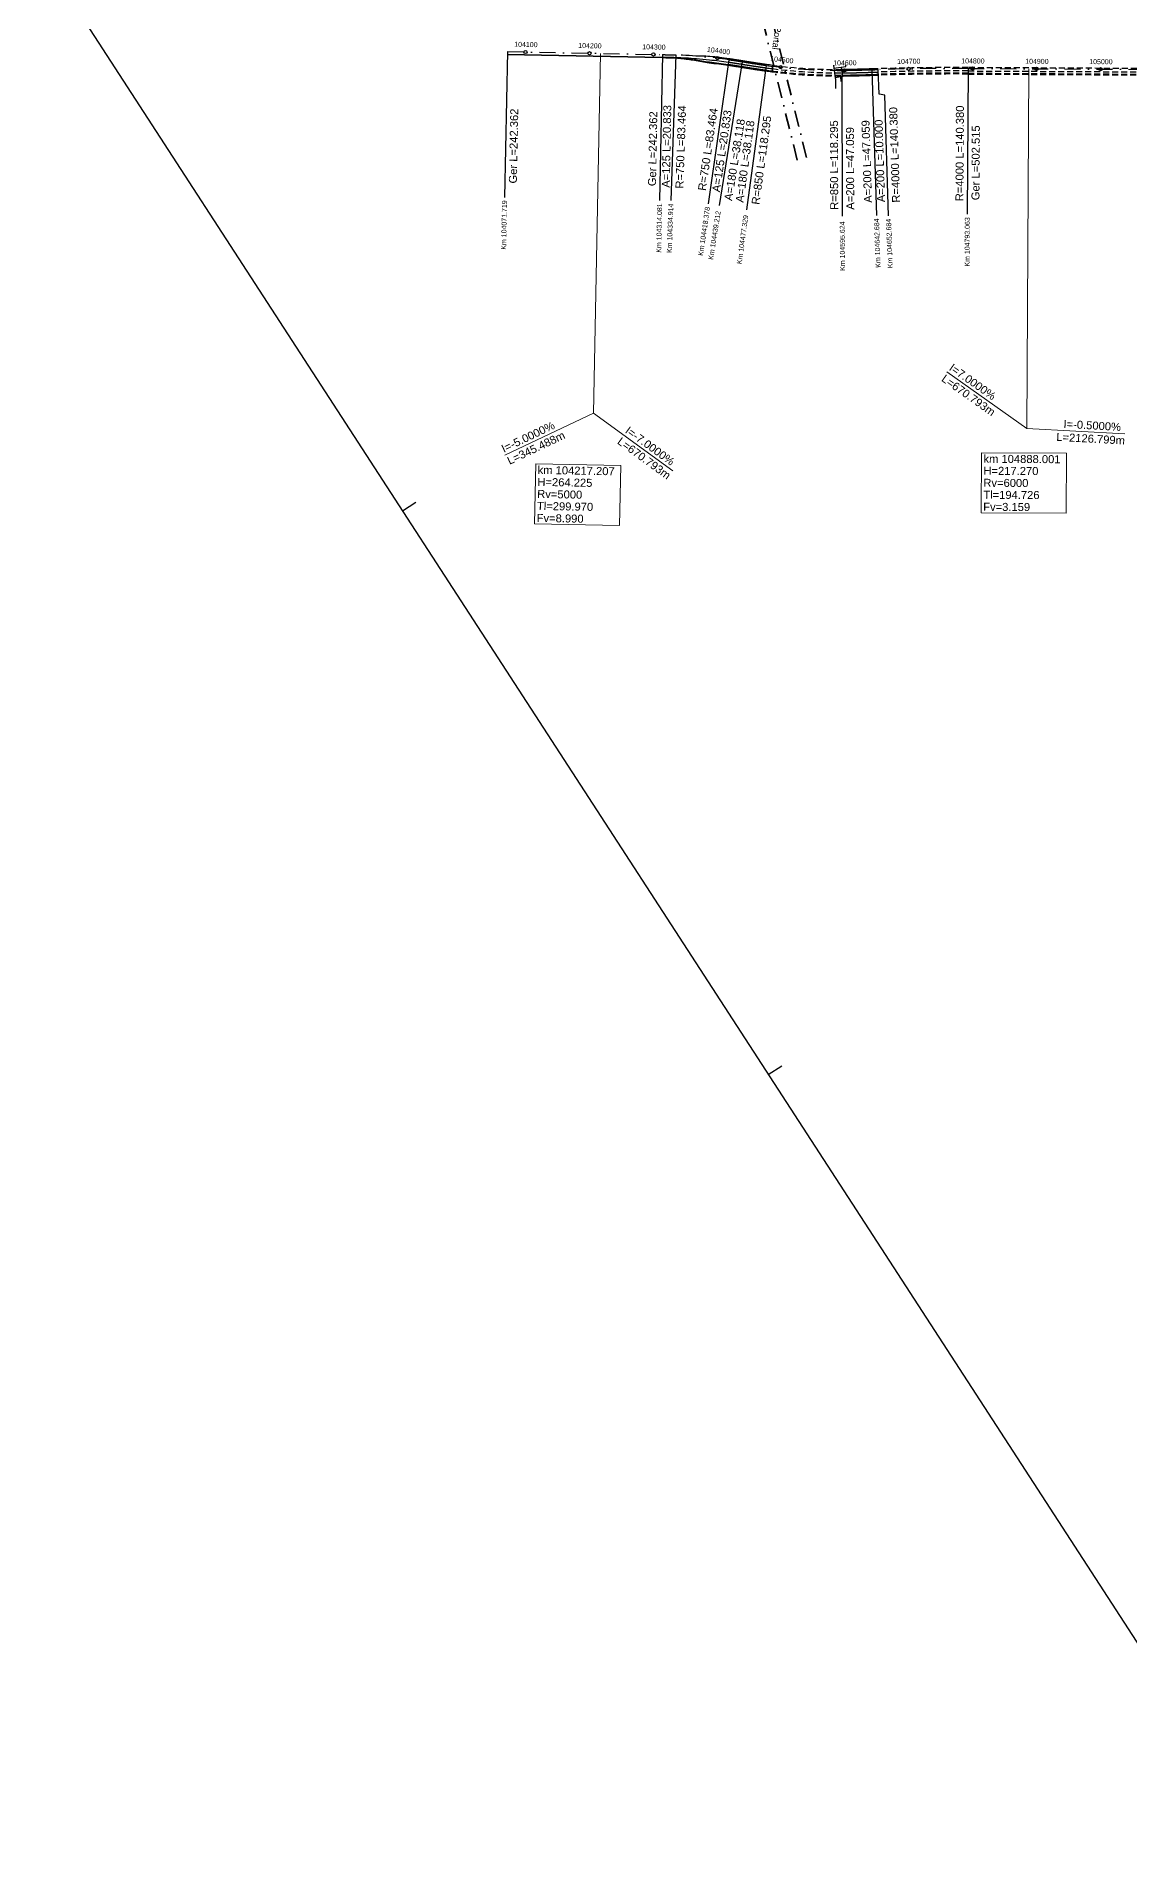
# Model space of a CAD drawing. Extents: x 2610184 to 2620710, y 1263771 to 1270672.
# Drawn here: x 2610184 to 2611892, y 1266072 to 1268915 of the extents above; entities that cross this region are included whole.
import ezdxf

# ---------------------------------------------------------------- set-up
doc = ezdxf.new("R2010")
doc.units = 0
doc.header["$LTSCALE"] = 5
doc.linetypes.add('DASHDOT', pattern=[10, 5, -2.5, 0, -2.5])
doc.linetypes.add('DASHEDX2', pattern=[3.75, 2.5, -1.25])
doc.layers.get('0').update_dxf_attribs({"color": 1, "linetype": 'CONTINUOUS'})
for name, color, linetype in [('Grundriss_16', 7, 'CONTINUOUS'), ('Grundriss_89', 7, 'CONTINUOUS'), ('Grundriss_90', 7, 'CONTINUOUS'), ('QP_reel_16', 7, 'CONTINUOUS'), ('Titelblatt', 7, 'CONTINUOUS'), ('TunnelacsheWest', 3, 'CONTINUOUS')]:
    doc.layers.add(name, color=color, linetype=linetype)
doc.styles.add('ARIAL', font='arial.ttf')
doc.styles.get("Standard").update_dxf_attribs({"font": 'MONOTXT'})

# ---------------------------------------------------------------- blocks, each defined once
blk = doc.blocks.new('CDWK_PTTYP10')
at = {"color": 0, "lineweight": -2}
blk.add_circle((0, 0), 0.5, dxfattribs=at)

msp = doc.modelspace()

# ---------------------------------------------------------------- hatches: boundary and pattern name
at = {"layer": 'Grundriss_16', "linetype": 'Continuous'}
msp.add_hatch(color=1, dxfattribs=at).paths.add_polyline_path([(2611333.9, 1268870.2), (2611332.6, 1268860.3), (2611333.6, 1268860.2), (2611334.9, 1268870.1)])

# ---------------------------------------------------------------- linework, layer by layer
at = {"layer": 'Grundriss_16', "color": 30, "linetype": 'Continuous', "lineweight": -3}
for p, q in [((2610919.6, 1268891.7), (2610915.2, 1268664)), ((2611161.9, 1268887), (2611157.5, 1268659.3)), ((2611182.7, 1268886.5), (2611175.2, 1268658.9)), ((2611265.8, 1268879.1), (2611233.1, 1268653.8)), ((2611286.4, 1268875.9), (2611250.5, 1268651.1)), ((2611324.1, 1268870.2), (2611293.3, 1268644.6)), ((2611442.1, 1268862.4), (2611442.8, 1268634.7)), ((2611489.1, 1268863.4), (2611496.1, 1268635.8)), ((2611639.5, 1268865.4), (2611638.2, 1268637.7))]:
    msp.add_line(p, q, dxfattribs=at)
at = {"layer": 'Grundriss_16', "color": 9, "linetype": 'Continuous', "lineweight": -3}
msp.add_line((2611429.7, 1268865.7), (2611431.7, 1268850.9), dxfattribs=at)
at = {"layer": 'Grundriss_16', "color": 1, "linetype": 'Continuous', "lineweight": -3}
for points in [[(2610919.4, 1268887.8), (2610919.5, 1268887.8), (2611161.4, 1268883.2), (2611161.8, 1268883.2), (2611162.4, 1268883.1), (2611162.9, 1268883.1), (2611163.4, 1268883.1), (2611163.9, 1268883.1), (2611164.4, 1268883.1), (2611164.9, 1268883.1), (2611165.4, 1268883.1), (2611165.9, 1268883.1), (2611166.4, 1268883.1), (2611166.9, 1268883.1), (2611167.4, 1268883), (2611167.9, 1268883), (2611168.4, 1268883), (2611169, 1268883), (2611169.5, 1268883), (2611170, 1268883), (2611170.5, 1268883), (2611171, 1268883), (2611171.5, 1268883), (2611172, 1268882.9), (2611172.5, 1268882.9), (2611173, 1268882.9), (2611173.5, 1268882.9), (2611174, 1268882.9), (2611174.5, 1268882.9), (2611175, 1268882.9), (2611175.5, 1268882.9), (2611176, 1268882.8), (2611176.6, 1268882.8), (2611177.1, 1268882.8), (2611177.6, 1268882.8), (2611178.1, 1268882.8), (2611178.6, 1268882.8), (2611179.1, 1268882.8), (2611179.6, 1268882.7), (2611180.1, 1268882.7), (2611180.6, 1268882.7), (2611181.1, 1268882.7), (2611181.6, 1268882.7), (2611182.1, 1268882.7), (2611182.6, 1268882.7, -0.01083), (2611214.9, 1268880.9, -0.00686), (2611235.3, 1268879, -0.000085), (2611235.5, 1268879, -0.010048), (2611265.3, 1268875.3), (2611265.8, 1268875.2), (2611266.3, 1268875.1), (2611266.8, 1268875.1), (2611267.3, 1268875), (2611267.8, 1268874.9), (2611268.3, 1268874.9), (2611268.8, 1268874.8), (2611269.3, 1268874.7), (2611269.8, 1268874.6), (2611270.3, 1268874.6), (2611270.8, 1268874.5), (2611271.3, 1268874.4), (2611271.8, 1268874.3), (2611272.3, 1268874.2), (2611272.8, 1268874.2), (2611273.3, 1268874.1), (2611273.8, 1268874), (2611274.3, 1268873.9), (2611274.8, 1268873.9), (2611275.3, 1268873.8), (2611275.8, 1268873.7), (2611276.3, 1268873.6), (2611276.8, 1268873.5), (2611277.3, 1268873.5), (2611277.8, 1268873.4), (2611278.3, 1268873.3), (2611278.8, 1268873.2), (2611279.3, 1268873.2), (2611279.8, 1268873.1), (2611280.3, 1268873), (2611280.8, 1268872.9), (2611281.3, 1268872.8), (2611281.8, 1268872.8), (2611282.3, 1268872.7), (2611282.8, 1268872.6), (2611283.3, 1268872.5), (2611283.8, 1268872.4), (2611284.3, 1268872.4), (2611284.8, 1268872.3), (2611285.3, 1268872.2), (2611285.8, 1268872.1), (2611285.8, 1268872.1), (2611286.3, 1268872), (2611286.8, 1268872), (2611287.3, 1268871.9), (2611287.8, 1268871.8), (2611288.3, 1268871.7), (2611288.8, 1268871.6), (2611289.3, 1268871.6), (2611289.8, 1268871.5), (2611290.3, 1268871.4), (2611290.8, 1268871.3), (2611291.3, 1268871.2), (2611291.8, 1268871.2), (2611292.3, 1268871.1), (2611292.8, 1268871), (2611293.2, 1268870.9), (2611293.7, 1268870.9), (2611294.2, 1268870.8), (2611294.7, 1268870.7), (2611295.2, 1268870.6), (2611295.7, 1268870.5), (2611296.2, 1268870.5), (2611296.7, 1268870.4), (2611297.2, 1268870.3), (2611297.7, 1268870.2), (2611298.2, 1268870.1), (2611298.7, 1268870.1), (2611299.2, 1268870), (2611299.7, 1268869.9), (2611300.2, 1268869.8), (2611300.7, 1268869.8), (2611301.2, 1268869.7), (2611301.7, 1268869.6), (2611302.2, 1268869.5), (2611302.7, 1268869.4), (2611303.2, 1268869.4), (2611303.7, 1268869.3), (2611304.2, 1268869.2), (2611304.7, 1268869.1), (2611305.2, 1268869.1), (2611305.7, 1268869), (2611306.2, 1268868.9), (2611306.7, 1268868.8), (2611307.1, 1268868.8), (2611307.6, 1268868.7), (2611308.1, 1268868.6), (2611308.6, 1268868.5), (2611309.1, 1268868.5), (2611309.6, 1268868.4), (2611310.1, 1268868.3), (2611310.6, 1268868.2), (2611311.1, 1268868.2), (2611311.6, 1268868.1), (2611312.1, 1268868), (2611312.6, 1268867.9), (2611313.1, 1268867.9), (2611313.6, 1268867.8), (2611314.1, 1268867.7), (2611314.6, 1268867.6), (2611315.1, 1268867.6), (2611315.6, 1268867.5), (2611316.1, 1268867.4), (2611316.6, 1268867.4), (2611317.1, 1268867.3), (2611317.6, 1268867.2), (2611318.1, 1268867.1), (2611318.6, 1268867.1), (2611319.1, 1268867), (2611319.6, 1268866.9), (2611320.1, 1268866.9), (2611320.6, 1268866.8), (2611321.1, 1268866.7), (2611321.6, 1268866.6), (2611322.1, 1268866.6), (2611322.6, 1268866.5), (2611323.1, 1268866.4), (2611323.6, 1268866.4, 0.002845), (2611333.2, 1268865.1)], [(2610919.4, 1268887), (2610919.5, 1268887), (2611161.4, 1268882.4), (2611161.8, 1268882.4), (2611162.3, 1268882.3), (2611162.8, 1268882.3), (2611163.4, 1268882.3), (2611163.9, 1268882.3), (2611164.4, 1268882.3), (2611164.9, 1268882.3), (2611165.4, 1268882.3), (2611165.9, 1268882.3), (2611166.4, 1268882.3), (2611166.9, 1268882.3), (2611167.4, 1268882.2), (2611167.9, 1268882.2), (2611168.4, 1268882.2), (2611168.9, 1268882.2), (2611169.4, 1268882.2), (2611170, 1268882.2), (2611170.5, 1268882.2), (2611171, 1268882.2), (2611171.5, 1268882.2), (2611172, 1268882.1), (2611172.5, 1268882.1), (2611173, 1268882.1), (2611173.5, 1268882.1), (2611174, 1268882.1), (2611174.5, 1268882.1), (2611175, 1268882.1), (2611175.5, 1268882.1), (2611176, 1268882), (2611176.5, 1268882), (2611177, 1268882), (2611177.5, 1268882), (2611178, 1268882), (2611178.6, 1268882), (2611179.1, 1268882), (2611179.6, 1268881.9), (2611180.1, 1268881.9), (2611180.6, 1268881.9), (2611181.1, 1268881.9), (2611181.6, 1268881.9), (2611182.1, 1268881.9), (2611182.6, 1268881.9), (2611185.3, 1268881.6), (2611188, 1268881.3), (2611190.6, 1268881), (2611193.3, 1268880.7), (2611196, 1268880.4), (2611198.7, 1268880.1), (2611201.3, 1268879.7), (2611204, 1268879.4), (2611206.7, 1268879.1), (2611209.3, 1268878.7), (2611212, 1268878.3), (2611214.7, 1268877.9), (2611217.5, 1268877.5), (2611220.4, 1268877), (2611223.3, 1268876.4), (2611226.2, 1268875.9), (2611229, 1268875.4), (2611231.9, 1268874.8), (2611234.8, 1268874.3, -0.000085), (2611235, 1268874.2, -0.010048), (2611264.6, 1268870.5), (2611265.1, 1268870.5), (2611265.6, 1268870.4), (2611266.1, 1268870.3), (2611266.6, 1268870.3), (2611267.1, 1268870.2), (2611267.6, 1268870.1), (2611268.1, 1268870), (2611268.6, 1268870), (2611269.1, 1268869.9), (2611269.6, 1268869.8), (2611270.1, 1268869.7), (2611270.6, 1268869.7), (2611271.1, 1268869.6), (2611271.6, 1268869.5), (2611272.1, 1268869.4), (2611272.6, 1268869.3), (2611273.1, 1268869.3), (2611273.6, 1268869.2), (2611274.1, 1268869.1), (2611274.6, 1268869), (2611275.1, 1268869), (2611275.6, 1268868.9), (2611276.1, 1268868.8), (2611276.6, 1268868.7), (2611277, 1268868.6), (2611277.5, 1268868.6), (2611278, 1268868.5), (2611278.5, 1268868.4), (2611279, 1268868.3), (2611279.5, 1268868.3), (2611280, 1268868.2), (2611280.6, 1268868.1), (2611281.1, 1268868), (2611281.6, 1268867.9), (2611282.1, 1268867.9), (2611282.6, 1268867.8), (2611283.1, 1268867.7), (2611283.6, 1268867.6), (2611284.1, 1268867.5), (2611284.6, 1268867.5), (2611285.1, 1268867.4), (2611285.1, 1268867.4), (2611285.6, 1268867.3), (2611286.1, 1268867.2), (2611286.5, 1268867.1), (2611287, 1268867.1), (2611287.5, 1268867), (2611288, 1268866.9), (2611288.5, 1268866.8), (2611289, 1268866.7), (2611289.5, 1268866.7), (2611290, 1268866.6), (2611290.5, 1268866.5), (2611291, 1268866.4), (2611291.5, 1268866.3), (2611292, 1268866.3), (2611292.5, 1268866.2), (2611293, 1268866.1), (2611293.5, 1268866), (2611294, 1268866), (2611294.5, 1268865.9), (2611295, 1268865.8), (2611295.5, 1268865.7), (2611296, 1268865.6), (2611296.5, 1268865.6), (2611297, 1268865.5), (2611297.5, 1268865.4), (2611298, 1268865.3), (2611298.5, 1268865.2), (2611299, 1268865.2), (2611299.5, 1268865.1), (2611300, 1268865), (2611300.4, 1268864.9), (2611300.9, 1268864.9), (2611301.4, 1268864.8), (2611301.9, 1268864.7), (2611302.4, 1268864.6), (2611302.9, 1268864.6), (2611303.4, 1268864.5), (2611303.9, 1268864.4), (2611304.4, 1268864.3), (2611304.9, 1268864.2), (2611305.4, 1268864.2), (2611305.9, 1268864.1), (2611306.4, 1268864), (2611306.9, 1268863.9), (2611307.4, 1268863.9), (2611307.9, 1268863.8), (2611308.4, 1268863.7), (2611308.9, 1268863.6), (2611309.4, 1268863.6), (2611309.9, 1268863.5), (2611310.4, 1268863.4), (2611310.9, 1268863.3), (2611311.4, 1268863.3), (2611311.9, 1268863.2), (2611312.4, 1268863.1), (2611312.9, 1268863), (2611313.4, 1268863), (2611313.9, 1268862.9), (2611314.4, 1268862.8), (2611314.9, 1268862.8), (2611315.4, 1268862.7), (2611315.9, 1268862.6), (2611316.4, 1268862.5), (2611316.9, 1268862.5), (2611317.4, 1268862.4), (2611317.9, 1268862.3), (2611318.4, 1268862.2), (2611318.9, 1268862.2), (2611319.4, 1268862.1), (2611319.9, 1268862), (2611320.4, 1268862), (2611320.9, 1268861.9), (2611321.4, 1268861.8), (2611321.9, 1268861.8), (2611322.4, 1268861.7), (2611322.9, 1268861.6, 0.002845), (2611332.6, 1268860.3)], [(2611182.6, 1268882.7), (2611185.3, 1268882.4), (2611188, 1268882.1), (2611190.7, 1268881.8), (2611193.4, 1268881.5), (2611196, 1268881.2), (2611198.7, 1268880.9), (2611201.4, 1268880.5), (2611204.1, 1268880.2), (2611206.7, 1268879.9), (2611209.4, 1268879.5), (2611212.1, 1268879.1), (2611214.7, 1268878.7), (2611217.6, 1268878.3), (2611220.5, 1268877.9), (2611223.4, 1268877.4), (2611226.3, 1268877), (2611229.2, 1268876.5), (2611232, 1268876), (2611234.9, 1268875.6, -0.000085), (2611235.2, 1268875.5, -0.010048), (2611264.8, 1268871.8), (2611265.3, 1268871.8), (2611265.8, 1268871.7), (2611266.3, 1268871.6), (2611266.8, 1268871.5), (2611267.3, 1268871.5), (2611267.8, 1268871.4), (2611268.3, 1268871.3), (2611268.8, 1268871.2), (2611269.3, 1268871.2), (2611269.8, 1268871.1), (2611270.3, 1268871), (2611270.8, 1268870.9), (2611271.3, 1268870.9), (2611271.8, 1268870.8), (2611272.3, 1268870.7), (2611272.8, 1268870.6), (2611273.3, 1268870.6), (2611273.8, 1268870.5), (2611274.3, 1268870.4), (2611274.8, 1268870.3), (2611275.3, 1268870.2), (2611275.8, 1268870.2), (2611276.3, 1268870.1), (2611276.8, 1268870), (2611277.3, 1268869.9), (2611277.8, 1268869.9), (2611278.3, 1268869.8), (2611278.8, 1268869.7), (2611279.3, 1268869.6), (2611279.8, 1268869.5), (2611280.3, 1268869.5), (2611280.8, 1268869.4), (2611281.3, 1268869.3), (2611281.8, 1268869.2), (2611282.3, 1268869.1), (2611282.8, 1268869.1), (2611283.3, 1268869), (2611283.8, 1268868.9), (2611284.3, 1268868.8), (2611284.8, 1268868.7), (2611285.3, 1268868.7), (2611285.3, 1268868.7), (2611285.8, 1268868.6), (2611286.3, 1268868.5), (2611286.8, 1268868.4), (2611287.2, 1268868.3), (2611287.7, 1268868.3), (2611288.2, 1268868.2), (2611288.7, 1268868.1), (2611289.2, 1268868), (2611289.7, 1268867.9), (2611290.2, 1268867.9), (2611290.7, 1268867.8), (2611291.2, 1268867.7), (2611291.7, 1268867.6), (2611292.2, 1268867.6), (2611292.7, 1268867.5), (2611293.2, 1268867.4), (2611293.7, 1268867.3), (2611294.2, 1268867.2), (2611294.7, 1268867.2), (2611295.2, 1268867.1), (2611295.7, 1268867), (2611296.2, 1268866.9), (2611296.7, 1268866.8), (2611297.2, 1268866.8), (2611297.7, 1268866.7), (2611298.2, 1268866.6), (2611298.7, 1268866.5), (2611299.2, 1268866.5), (2611299.7, 1268866.4), (2611300.2, 1268866.3), (2611300.6, 1268866.2), (2611301.1, 1268866.1), (2611301.6, 1268866.1), (2611302.1, 1268866), (2611302.6, 1268865.9), (2611303.1, 1268865.8), (2611303.6, 1268865.8), (2611304.1, 1268865.7), (2611304.6, 1268865.6), (2611305.1, 1268865.5), (2611305.6, 1268865.5), (2611306.1, 1268865.4), (2611306.6, 1268865.3), (2611307.1, 1268865.2), (2611307.6, 1268865.1), (2611308.1, 1268865.1), (2611308.6, 1268865), (2611309.1, 1268864.9), (2611309.6, 1268864.8), (2611310.1, 1268864.8), (2611310.6, 1268864.7), (2611311.1, 1268864.6), (2611311.6, 1268864.6), (2611312.1, 1268864.5), (2611312.6, 1268864.4), (2611313.1, 1268864.3), (2611313.6, 1268864.3), (2611314.1, 1268864.2), (2611314.6, 1268864.1), (2611315.1, 1268864), (2611315.6, 1268864), (2611316.1, 1268863.9), (2611316.6, 1268863.8), (2611317.1, 1268863.7), (2611317.6, 1268863.7), (2611318.1, 1268863.6), (2611318.6, 1268863.5), (2611319.1, 1268863.5), (2611319.6, 1268863.4), (2611320.1, 1268863.3), (2611320.6, 1268863.3), (2611321.1, 1268863.2), (2611321.6, 1268863.1), (2611322.1, 1268863), (2611322.6, 1268863), (2611323.1, 1268862.9, 0.002845), (2611332.8, 1268861.6)], [(2611333.9, 1268870.2, -0.002845), (2611324.3, 1268871.5), (2611323.8, 1268871.6), (2611323.3, 1268871.6), (2611322.8, 1268871.7), (2611322.3, 1268871.8), (2611321.8, 1268871.8), (2611321.3, 1268871.9), (2611320.8, 1268872), (2611320.3, 1268872.1), (2611319.8, 1268872.1), (2611319.3, 1268872.2), (2611318.8, 1268872.3), (2611318.3, 1268872.3), (2611317.8, 1268872.4), (2611317.3, 1268872.5), (2611316.8, 1268872.6), (2611316.4, 1268872.6), (2611315.9, 1268872.7), (2611315.4, 1268872.8), (2611314.9, 1268872.8), (2611314.4, 1268872.9), (2611313.9, 1268873), (2611313.4, 1268873.1), (2611312.9, 1268873.1), (2611312.4, 1268873.2), (2611311.9, 1268873.3), (2611311.4, 1268873.4), (2611310.9, 1268873.4), (2611310.4, 1268873.5), (2611309.9, 1268873.6), (2611309.4, 1268873.7), (2611308.9, 1268873.7), (2611308.4, 1268873.8), (2611307.9, 1268873.9), (2611307.4, 1268874), (2611306.9, 1268874), (2611306.4, 1268874.1), (2611305.9, 1268874.2), (2611305.5, 1268874.3), (2611305, 1268874.3), (2611304.5, 1268874.4), (2611304, 1268874.5), (2611303.5, 1268874.6), (2611303, 1268874.6), (2611302.5, 1268874.7), (2611302, 1268874.8), (2611301.5, 1268874.9), (2611301, 1268874.9), (2611300.5, 1268875), (2611300, 1268875.1), (2611299.5, 1268875.2), (2611299, 1268875.3), (2611298.5, 1268875.3), (2611298, 1268875.4), (2611297.5, 1268875.5), (2611297, 1268875.6), (2611296.5, 1268875.6), (2611296, 1268875.7), (2611295.5, 1268875.8), (2611295.1, 1268875.9), (2611294.6, 1268876), (2611294.1, 1268876), (2611293.6, 1268876.1), (2611293.1, 1268876.2), (2611292.6, 1268876.3), (2611292.1, 1268876.4), (2611291.6, 1268876.4), (2611291.1, 1268876.5), (2611290.6, 1268876.6), (2611290.1, 1268876.7), (2611289.6, 1268876.8), (2611289.1, 1268876.8), (2611288.6, 1268876.9), (2611288.1, 1268877), (2611287.6, 1268877.1), (2611287.1, 1268877.1), (2611286.6, 1268877.2), (2611286.6, 1268877.2), (2611286.1, 1268877.3), (2611285.6, 1268877.4), (2611285.1, 1268877.5), (2611284.6, 1268877.5), (2611284.1, 1268877.6), (2611283.6, 1268877.7), (2611283.1, 1268877.8), (2611282.6, 1268877.9), (2611282.1, 1268877.9), (2611281.6, 1268878), (2611281.1, 1268878.1), (2611280.6, 1268878.2), (2611280.1, 1268878.3), (2611279.6, 1268878.3), (2611279.1, 1268878.4), (2611278.6, 1268878.5), (2611278.1, 1268878.6), (2611277.6, 1268878.7), (2611277.1, 1268878.7), (2611276.6, 1268878.8), (2611276.1, 1268878.9), (2611275.6, 1268879), (2611275.1, 1268879.1), (2611274.6, 1268879.1), (2611274.1, 1268879.2), (2611273.6, 1268879.3), (2611273.1, 1268879.4), (2611272.6, 1268879.4), (2611272.1, 1268879.5), (2611271.6, 1268879.6), (2611271.1, 1268879.7), (2611270.6, 1268879.7), (2611270.1, 1268879.8), (2611269.6, 1268879.9), (2611269, 1268880), (2611268.5, 1268880), (2611268, 1268880.1), (2611267.5, 1268880.2), (2611267, 1268880.3), (2611266.5, 1268880.3), (2611266, 1268880.4, 0.010048), (2611236.1, 1268884.2, 0.000085), (2611235.8, 1268884.2), (2611232.9, 1268884.3), (2611229.9, 1268884.4), (2611227, 1268884.5), (2611224, 1268884.6), (2611221.1, 1268884.6), (2611218.1, 1268884.7), (2611215.2, 1268884.7)]]:
    msp.add_lwpolyline(points, format="xyb", dxfattribs=at)
at = {"layer": 'Grundriss_16', "color": 1, "linetype": 'DASHEDX2', "lineweight": -3, "ltscale": 0.75}
for points in [[(2611332.6, 1268860.3, 0.031959), (2611442.1, 1268853.7), (2611442.6, 1268853.7), (2611443.1, 1268853.7), (2611443.6, 1268853.7), (2611444.1, 1268853.7), (2611444.6, 1268853.7), (2611445.1, 1268853.7), (2611445.6, 1268853.7), (2611446.1, 1268853.7), (2611446.6, 1268853.7), (2611447.1, 1268853.7), (2611447.6, 1268853.7), (2611448.1, 1268853.7), (2611448.6, 1268853.8), (2611449.2, 1268853.8), (2611449.7, 1268853.8), (2611450.2, 1268853.8), (2611450.7, 1268853.8), (2611451.2, 1268853.8), (2611451.7, 1268853.8), (2611452.2, 1268853.8), (2611452.7, 1268853.8), (2611453.2, 1268853.8), (2611453.7, 1268853.8), (2611454.2, 1268853.8), (2611454.7, 1268853.8), (2611455.2, 1268853.8), (2611455.7, 1268853.8), (2611456.2, 1268853.9), (2611456.7, 1268853.9), (2611457.2, 1268853.9), (2611457.7, 1268853.9), (2611458.2, 1268853.9), (2611458.7, 1268853.9), (2611459.2, 1268853.9), (2611459.7, 1268853.9), (2611460.2, 1268853.9), (2611460.8, 1268853.9), (2611461.3, 1268854), (2611461.8, 1268854), (2611462.3, 1268854), (2611462.8, 1268854), (2611463.3, 1268854), (2611463.8, 1268854), (2611464.3, 1268854), (2611464.8, 1268854), (2611465.3, 1268854), (2611465.8, 1268854.1), (2611466.3, 1268854.1), (2611466.8, 1268854.1), (2611467.3, 1268854.1), (2611467.8, 1268854.1), (2611468.3, 1268854.1), (2611468.8, 1268854.1), (2611469.3, 1268854.1), (2611469.8, 1268854.2), (2611470.3, 1268854.2), (2611470.8, 1268854.2), (2611471.3, 1268854.2), (2611471.8, 1268854.2), (2611472.3, 1268854.2), (2611472.8, 1268854.2), (2611473.3, 1268854.3), (2611473.8, 1268854.3), (2611474.3, 1268854.3), (2611474.8, 1268854.3), (2611475.3, 1268854.3), (2611475.8, 1268854.3), (2611476.3, 1268854.3), (2611476.8, 1268854.4), (2611477.3, 1268854.4), (2611477.8, 1268854.4), (2611478.3, 1268854.4), (2611478.8, 1268854.4), (2611479.3, 1268854.4), (2611479.8, 1268854.4), (2611480.4, 1268854.5), (2611480.9, 1268854.5), (2611481.4, 1268854.5), (2611481.9, 1268854.5), (2611482.4, 1268854.5), (2611482.9, 1268854.5), (2611483.4, 1268854.5), (2611483.9, 1268854.6), (2611484.4, 1268854.6), (2611484.9, 1268854.6), (2611485.4, 1268854.6), (2611485.9, 1268854.6), (2611486.4, 1268854.6), (2611486.9, 1268854.7), (2611487.4, 1268854.7), (2611487.9, 1268854.7), (2611488.4, 1268854.7), (2611488.9, 1268854.7), (2611489.4, 1268854.7), (2611489.9, 1268854.7), (2611490.4, 1268854.8), (2611490.9, 1268854.8), (2611491.4, 1268854.8), (2611491.9, 1268854.8), (2611492.4, 1268854.8), (2611492.9, 1268854.8), (2611493.4, 1268854.9), (2611493.9, 1268854.9), (2611494.4, 1268854.9), (2611494.9, 1268854.9), (2611495.4, 1268854.9), (2611495.9, 1268854.9), (2611496.4, 1268854.9), (2611496.9, 1268855), (2611497.4, 1268855), (2611497.9, 1268855), (2611498.4, 1268855), (2611498.9, 1268855), (2611499.4, 1268855, -0.008774), (2611639.4, 1268856.7), (2612141.9, 1268854)], [(2611332.8, 1268861.6, 0.031959), (2611442.1, 1268855), (2611442.6, 1268855), (2611443.1, 1268855), (2611443.6, 1268855), (2611444.1, 1268855), (2611444.6, 1268855), (2611445.1, 1268855), (2611445.6, 1268855), (2611446.1, 1268855), (2611446.6, 1268855), (2611447.1, 1268855), (2611447.6, 1268855), (2611448.1, 1268855), (2611448.6, 1268855.1), (2611449.1, 1268855.1), (2611449.6, 1268855.1), (2611450.1, 1268855.1), (2611450.7, 1268855.1), (2611451.2, 1268855.1), (2611451.7, 1268855.1), (2611452.2, 1268855.1), (2611452.7, 1268855.1), (2611453.2, 1268855.1), (2611453.7, 1268855.1), (2611454.2, 1268855.1), (2611454.7, 1268855.1), (2611455.2, 1268855.1), (2611455.7, 1268855.1), (2611456.2, 1268855.2), (2611456.7, 1268855.2), (2611457.2, 1268855.2), (2611457.7, 1268855.2), (2611458.2, 1268855.2), (2611458.7, 1268855.2), (2611459.2, 1268855.2), (2611459.7, 1268855.2), (2611460.2, 1268855.2), (2611460.7, 1268855.2), (2611461.2, 1268855.3), (2611461.7, 1268855.3), (2611462.2, 1268855.3), (2611462.7, 1268855.3), (2611463.2, 1268855.3), (2611463.7, 1268855.3), (2611464.2, 1268855.3), (2611464.7, 1268855.3), (2611465.3, 1268855.3), (2611465.8, 1268855.4), (2611466.3, 1268855.4), (2611466.8, 1268855.4), (2611467.3, 1268855.4), (2611467.8, 1268855.4), (2611468.3, 1268855.4), (2611468.8, 1268855.4), (2611469.3, 1268855.4), (2611469.8, 1268855.5), (2611470.3, 1268855.5), (2611470.8, 1268855.5), (2611471.3, 1268855.5), (2611471.8, 1268855.5), (2611472.3, 1268855.5), (2611472.8, 1268855.5), (2611473.3, 1268855.6), (2611473.8, 1268855.6), (2611474.3, 1268855.6), (2611474.8, 1268855.6), (2611475.3, 1268855.6), (2611475.8, 1268855.6), (2611476.3, 1268855.6), (2611476.8, 1268855.7), (2611477.3, 1268855.7), (2611477.8, 1268855.7), (2611478.3, 1268855.7), (2611478.8, 1268855.7), (2611479.3, 1268855.7), (2611479.8, 1268855.7), (2611480.3, 1268855.8), (2611480.8, 1268855.8), (2611481.3, 1268855.8), (2611481.8, 1268855.8), (2611482.3, 1268855.8), (2611482.8, 1268855.8), (2611483.3, 1268855.8), (2611483.8, 1268855.9), (2611484.3, 1268855.9), (2611484.8, 1268855.9), (2611485.3, 1268855.9), (2611485.8, 1268855.9), (2611486.3, 1268855.9), (2611486.8, 1268856), (2611487.3, 1268856), (2611487.8, 1268856), (2611488.3, 1268856), (2611488.8, 1268856), (2611489.3, 1268856), (2611489.8, 1268856), (2611490.3, 1268856.1), (2611490.8, 1268856.1), (2611491.3, 1268856.1), (2611491.8, 1268856.1), (2611492.3, 1268856.1), (2611492.8, 1268856.1), (2611493.3, 1268856.2), (2611493.8, 1268856.2), (2611494.3, 1268856.2), (2611494.8, 1268856.2), (2611495.3, 1268856.2), (2611495.8, 1268856.2), (2611496.3, 1268856.2), (2611496.8, 1268856.3), (2611497.3, 1268856.3), (2611497.8, 1268856.3), (2611498.3, 1268856.3), (2611498.8, 1268856.3), (2611499.3, 1268856.3, -0.008774), (2611639.4, 1268858), (2612141.9, 1268855.3)], [(2611333.2, 1268865.1, 0.031959), (2611442.1, 1268858.5), (2611442.6, 1268858.5), (2611443.1, 1268858.5), (2611443.6, 1268858.5), (2611444.1, 1268858.5), (2611444.6, 1268858.5), (2611445.1, 1268858.5), (2611445.6, 1268858.5), (2611446.1, 1268858.5), (2611446.6, 1268858.5), (2611447.1, 1268858.5), (2611447.6, 1268858.5), (2611448.1, 1268858.5), (2611448.6, 1268858.6), (2611449.1, 1268858.6), (2611449.6, 1268858.6), (2611450.1, 1268858.6), (2611450.6, 1268858.6), (2611451.1, 1268858.6), (2611451.6, 1268858.6), (2611452.1, 1268858.6), (2611452.6, 1268858.6), (2611453.1, 1268858.6), (2611453.6, 1268858.6), (2611454.1, 1268858.6), (2611454.6, 1268858.6), (2611455.1, 1268858.6), (2611455.6, 1268858.6), (2611456.1, 1268858.7), (2611456.6, 1268858.7), (2611457.1, 1268858.7), (2611457.6, 1268858.7), (2611458.1, 1268858.7), (2611458.6, 1268858.7), (2611459.1, 1268858.7), (2611459.6, 1268858.7), (2611460.2, 1268858.7), (2611460.7, 1268858.7), (2611461.2, 1268858.8), (2611461.7, 1268858.8), (2611462.2, 1268858.8), (2611462.7, 1268858.8), (2611463.2, 1268858.8), (2611463.7, 1268858.8), (2611464.2, 1268858.8), (2611464.7, 1268858.8), (2611465.2, 1268858.8), (2611465.7, 1268858.9), (2611466.2, 1268858.9), (2611466.7, 1268858.9), (2611467.2, 1268858.9), (2611467.7, 1268858.9), (2611468.2, 1268858.9), (2611468.7, 1268858.9), (2611469.2, 1268858.9), (2611469.7, 1268859), (2611470.2, 1268859), (2611470.7, 1268859), (2611471.2, 1268859), (2611471.7, 1268859), (2611472.2, 1268859), (2611472.7, 1268859), (2611473.2, 1268859.1), (2611473.7, 1268859.1), (2611474.2, 1268859.1), (2611474.7, 1268859.1), (2611475.2, 1268859.1), (2611475.7, 1268859.1), (2611476.2, 1268859.1), (2611476.7, 1268859.2), (2611477.2, 1268859.2), (2611477.7, 1268859.2), (2611478.2, 1268859.2), (2611478.7, 1268859.2), (2611479.2, 1268859.2), (2611479.7, 1268859.2), (2611480.2, 1268859.3), (2611480.7, 1268859.3), (2611481.2, 1268859.3), (2611481.7, 1268859.3), (2611482.2, 1268859.3), (2611482.7, 1268859.3), (2611483.2, 1268859.3), (2611483.7, 1268859.4), (2611484.2, 1268859.4), (2611484.7, 1268859.4), (2611485.2, 1268859.4), (2611485.7, 1268859.4), (2611486.2, 1268859.4), (2611486.7, 1268859.5), (2611487.2, 1268859.5), (2611487.7, 1268859.5), (2611488.2, 1268859.5), (2611488.7, 1268859.5), (2611489.2, 1268859.5), (2611489.7, 1268859.5), (2611490.2, 1268859.6), (2611490.7, 1268859.6), (2611491.2, 1268859.6), (2611491.7, 1268859.6), (2611492.2, 1268859.6), (2611492.7, 1268859.6), (2611493.2, 1268859.7), (2611493.7, 1268859.7), (2611494.2, 1268859.7), (2611494.7, 1268859.7), (2611495.2, 1268859.7), (2611495.7, 1268859.7), (2611496.2, 1268859.7), (2611496.7, 1268859.8), (2611497.2, 1268859.8), (2611497.7, 1268859.8), (2611498.2, 1268859.8), (2611498.7, 1268859.8), (2611499.2, 1268859.8, -0.008774), (2611639.4, 1268861.5), (2612141.9, 1268858.8)], [(2612142, 1268864), (2611639.5, 1268866.7, 0.008774), (2611499.1, 1268865), (2611498.6, 1268865), (2611498.1, 1268865), (2611497.6, 1268865), (2611497.1, 1268864.9), (2611496.6, 1268864.9), (2611496.1, 1268864.9), (2611495.6, 1268864.9), (2611495.1, 1268864.9), (2611494.6, 1268864.9), (2611494.1, 1268864.9), (2611493.6, 1268864.8), (2611493.1, 1268864.8), (2611492.6, 1268864.8), (2611492.1, 1268864.8), (2611491.6, 1268864.8), (2611491.1, 1268864.8), (2611490.6, 1268864.8), (2611490.1, 1268864.7), (2611489.6, 1268864.7), (2611489.1, 1268864.7), (2611488.6, 1268864.7), (2611488.1, 1268864.7), (2611487.6, 1268864.7), (2611487.1, 1268864.6), (2611486.6, 1268864.6), (2611486.1, 1268864.6), (2611485.6, 1268864.6), (2611485.1, 1268864.6), (2611484.6, 1268864.6), (2611484.1, 1268864.5), (2611483.6, 1268864.5), (2611483.1, 1268864.5), (2611482.6, 1268864.5), (2611482.1, 1268864.5), (2611481.6, 1268864.5), (2611481.1, 1268864.5), (2611480.6, 1268864.4), (2611480.1, 1268864.4), (2611479.6, 1268864.4), (2611479.1, 1268864.4), (2611478.6, 1268864.4), (2611478.1, 1268864.4), (2611477.6, 1268864.4), (2611477.1, 1268864.3), (2611476.5, 1268864.3), (2611476, 1268864.3), (2611475.5, 1268864.3), (2611475, 1268864.3), (2611474.5, 1268864.3), (2611474, 1268864.3), (2611473.5, 1268864.2), (2611473, 1268864.2), (2611472.5, 1268864.2), (2611472, 1268864.2), (2611471.5, 1268864.2), (2611471, 1268864.2), (2611470.5, 1268864.2), (2611470, 1268864.1), (2611469.5, 1268864.1), (2611469, 1268864.1), (2611468.5, 1268864.1), (2611468, 1268864.1), (2611467.5, 1268864.1), (2611467, 1268864.1), (2611466.5, 1268864.1), (2611466, 1268864), (2611465.5, 1268864), (2611465, 1268864), (2611464.5, 1268864), (2611464, 1268864), (2611463.5, 1268864), (2611463, 1268864), (2611462.5, 1268864), (2611462, 1268863.9), (2611461.5, 1268863.9), (2611461, 1268863.9), (2611460.5, 1268863.9), (2611460, 1268863.9), (2611459.5, 1268863.9), (2611459, 1268863.9), (2611458.5, 1268863.9), (2611458, 1268863.9), (2611457.5, 1268863.9), (2611457, 1268863.8), (2611456.5, 1268863.8), (2611456, 1268863.8), (2611455.5, 1268863.8), (2611455, 1268863.8), (2611454.5, 1268863.8), (2611454, 1268863.8), (2611453.5, 1268863.8), (2611453, 1268863.8), (2611452.5, 1268863.8), (2611452, 1268863.8), (2611451.5, 1268863.8), (2611451, 1268863.8), (2611450.5, 1268863.7), (2611450, 1268863.7), (2611449.5, 1268863.7), (2611449, 1268863.7), (2611448.5, 1268863.7), (2611448, 1268863.7), (2611447.5, 1268863.7), (2611447, 1268863.7), (2611446.5, 1268863.7), (2611446, 1268863.7), (2611445.5, 1268863.7), (2611445, 1268863.7), (2611444.5, 1268863.7), (2611444, 1268863.7), (2611443.5, 1268863.7), (2611443, 1268863.7), (2611442.5, 1268863.7), (2611442, 1268863.7, -0.031959), (2611333.9, 1268870.2)]]:
    msp.add_lwpolyline(points, format="xyb", dxfattribs=at)
at = {"layer": 'Grundriss_16', "color": 9, "linetype": 'Continuous', "lineweight": -3}
for points in [[(2611429.1, 1268870.8), (2611429.7, 1268865.7), (2611448.5, 1268868.2), (2611448.3, 1268871.2)], [(2611441.3, 1268845), (2611440.5, 1268852.1), (2611431.7, 1268850.9), (2611432.1, 1268848.2), (2611432.2, 1268833.9)], [(2611441, 1268867.2), (2611441.7, 1268862.1), (2611443, 1268862.3), (2611443.7, 1268857.6), (2611442.4, 1268857.5), (2611443.1, 1268852.4), (2611440.5, 1268852.1)]]:
    msp.add_lwpolyline(points, dxfattribs=at)
at = {"layer": 'Grundriss_16', "color": 30, "linetype": 'Continuous', "lineweight": -3}
msp.add_polyline3d([(2611515, 1268635.2, 0), (2611509.1, 1268823.7, 2.5), (2611500.3, 1268825.2, 0), (2611499.1, 1268863.7, 0)], dxfattribs=at)
at = {"layer": 'Grundriss_16', "color": 1, "linetype": 'Continuous', "lineweight": 18}
msp.add_3dface([(2611333.9, 1268870.2, 2.5), (2611332.6, 1268860.3, 2.5), (2611333.6, 1268860.2, 2.5), (2611334.9, 1268870.1, 2.5)], dxfattribs=at)
at = {"layer": 'Grundriss_89', "color": 220, "linetype": 'DASHDOT', "lineweight": 35}
msp.add_line((2611386.9, 1268726.3), (2611313.2, 1269023.7), dxfattribs=at)
at = {"layer": 'Grundriss_90', "color": 220, "linetype": 'DASHDOT', "lineweight": 35}
msp.add_line((2611372.4, 1268722.2), (2611298.7, 1269019.6), dxfattribs=at)
at = {"layer": 'QP_reel_16', "color": 1, "linetype": 'Continuous', "lineweight": 18}
for p, q in [((2611054.2, 1268327.1), (2611065.1, 1268888.9)), ((2611731.4, 1268303), (2611734.4, 1268864.9)), ((2611731.4, 1268303), (2611606.2, 1268391.6)), ((2611054.2, 1268327.1), (2610915.8, 1268261.2)), ((2611054.2, 1268327.1), (2611178.1, 1268236.8)), ((2611731.4, 1268303), (2611884.5, 1268294.5))]:
    msp.add_line(p, q, dxfattribs=at)
for points in [[(2611659.8, 1268171.3), (2611792.7, 1268170.6), (2611793.2, 1268264.3), (2611660.3, 1268265)], [(2610962.2, 1268154.1), (2611095, 1268151.5), (2611096.8, 1268245.2), (2610964, 1268247.8)]]:
    msp.add_lwpolyline(points, close=True, dxfattribs=at)
at = {"layer": 'Titelblatt', "color": 7, "linetype": 'Continuous', "lineweight": -3}
for p, q in [((2610755.5, 1268174.5, 2.5), (2610776.5, 1268188.1, 2.5)), ((2611327.2, 1267293.8, 2.5), (2611348.2, 1267307.4, 2.5))]:
    msp.add_line(p, q, dxfattribs=at)
at = {"layer": 'Titelblatt', "color": 7, "linetype": 'Continuous', "lineweight": -3, "elevation": 2.5}
msp.add_lwpolyline([(2610183.8, 1269055.2), (2613614.2, 1263771), (2616105.3, 1265388.2), (2612674.9, 1270672.4), (2610183.8, 1269055.2)], dxfattribs=at)
at = {"layer": 'TunnelacsheWest', "color": 3, "linetype": 'DASHDOT', "lineweight": -3}
msp.add_lwpolyline([(2610919.6, 1268891.7), (2611161.9, 1268887), (2611162.4, 1268887), (2611162.9, 1268887), (2611163.4, 1268887), (2611164, 1268887), (2611164.5, 1268887), (2611165, 1268887), (2611165.5, 1268887), (2611166, 1268886.9), (2611166.5, 1268886.9), (2611167, 1268886.9), (2611167.5, 1268886.9), (2611168, 1268886.9), (2611168.5, 1268886.9), (2611169, 1268886.9), (2611169.5, 1268886.9), (2611170.1, 1268886.9), (2611170.6, 1268886.9), (2611171.1, 1268886.8), (2611171.6, 1268886.8), (2611172.1, 1268886.8), (2611172.6, 1268886.8), (2611173.1, 1268886.8), (2611173.6, 1268886.8), (2611174.1, 1268886.8), (2611174.6, 1268886.8), (2611175.1, 1268886.7), (2611175.6, 1268886.7), (2611176.1, 1268886.7), (2611176.7, 1268886.7), (2611177.2, 1268886.7), (2611177.7, 1268886.7), (2611178.2, 1268886.7), (2611178.7, 1268886.7), (2611179.2, 1268886.6), (2611179.7, 1268886.6), (2611180.2, 1268886.6), (2611180.7, 1268886.6), (2611181.2, 1268886.6), (2611181.7, 1268886.6), (2611182.2, 1268886.5), (2611182.7, 1268886.5, -0.027828), (2611265.8, 1268879.1), (2611266.3, 1268879.1), (2611266.8, 1268879), (2611267.3, 1268878.9), (2611267.9, 1268878.8), (2611268.4, 1268878.8), (2611268.9, 1268878.7), (2611269.4, 1268878.6), (2611269.9, 1268878.5), (2611270.4, 1268878.5), (2611270.9, 1268878.4), (2611271.4, 1268878.3), (2611271.9, 1268878.2), (2611272.4, 1268878.2), (2611272.9, 1268878.1), (2611273.4, 1268878), (2611273.9, 1268877.9), (2611274.4, 1268877.8), (2611274.9, 1268877.8), (2611275.4, 1268877.7), (2611275.9, 1268877.6), (2611276.4, 1268877.5), (2611276.9, 1268877.5), (2611277.4, 1268877.4), (2611277.9, 1268877.3), (2611278.4, 1268877.2), (2611278.9, 1268877.1), (2611279.4, 1268877.1), (2611279.9, 1268877), (2611280.4, 1268876.9), (2611280.9, 1268876.8), (2611281.4, 1268876.7), (2611281.9, 1268876.7), (2611282.4, 1268876.6), (2611282.9, 1268876.5), (2611283.4, 1268876.4), (2611283.9, 1268876.3), (2611284.4, 1268876.3), (2611284.9, 1268876.2), (2611285.4, 1268876.1), (2611285.9, 1268876), (2611286.4, 1268875.9), (2611286.9, 1268875.9), (2611287.4, 1268875.8), (2611287.9, 1268875.7), (2611288.4, 1268875.6), (2611288.9, 1268875.5), (2611289.4, 1268875.5), (2611289.9, 1268875.4), (2611290.4, 1268875.3), (2611290.9, 1268875.2), (2611291.4, 1268875.2), (2611291.9, 1268875.1), (2611292.4, 1268875), (2611292.9, 1268874.9), (2611293.4, 1268874.8), (2611293.9, 1268874.8), (2611294.4, 1268874.7), (2611294.8, 1268874.6), (2611295.3, 1268874.5), (2611295.8, 1268874.4), (2611296.3, 1268874.4), (2611296.8, 1268874.3), (2611297.3, 1268874.2), (2611297.8, 1268874.1), (2611298.3, 1268874.1), (2611298.8, 1268874), (2611299.3, 1268873.9), (2611299.8, 1268873.8), (2611300.3, 1268873.7), (2611300.8, 1268873.7), (2611301.3, 1268873.6), (2611301.8, 1268873.5), (2611302.3, 1268873.4), (2611302.8, 1268873.4), (2611303.3, 1268873.3), (2611303.8, 1268873.2), (2611304.3, 1268873.1), (2611304.8, 1268873), (2611305.3, 1268873), (2611305.7, 1268872.9), (2611306.2, 1268872.8), (2611306.7, 1268872.7), (2611307.2, 1268872.7), (2611307.7, 1268872.6), (2611308.2, 1268872.5), (2611308.7, 1268872.4), (2611309.2, 1268872.4), (2611309.7, 1268872.3), (2611310.2, 1268872.2), (2611310.7, 1268872.1), (2611311.2, 1268872.1), (2611311.7, 1268872), (2611312.2, 1268871.9), (2611312.7, 1268871.8), (2611313.2, 1268871.8), (2611313.7, 1268871.7), (2611314.2, 1268871.6), (2611314.7, 1268871.6), (2611315.2, 1268871.5), (2611315.7, 1268871.4), (2611316.2, 1268871.3), (2611316.7, 1268871.3), (2611317.2, 1268871.2), (2611317.7, 1268871.1), (2611318.2, 1268871), (2611318.6, 1268871), (2611319.1, 1268870.9), (2611319.6, 1268870.8), (2611320.1, 1268870.8), (2611320.6, 1268870.7), (2611321.1, 1268870.6), (2611321.6, 1268870.6), (2611322.1, 1268870.5), (2611322.6, 1268870.4), (2611323.1, 1268870.4), (2611323.6, 1268870.3), (2611324.1, 1268870.2, 0.034807), (2611442.1, 1268862.4), (2611442.6, 1268862.4), (2611443.1, 1268862.4), (2611443.6, 1268862.4), (2611444.1, 1268862.4), (2611444.6, 1268862.4), (2611445.1, 1268862.4), (2611445.6, 1268862.4), (2611446.1, 1268862.4), (2611446.6, 1268862.4), (2611447.1, 1268862.4), (2611447.6, 1268862.4), (2611448.1, 1268862.4), (2611448.6, 1268862.4), (2611449.1, 1268862.4), (2611449.6, 1268862.4), (2611450.1, 1268862.4), (2611450.6, 1268862.4), (2611451.1, 1268862.5), (2611451.6, 1268862.5), (2611452.1, 1268862.5), (2611452.6, 1268862.5), (2611453.1, 1268862.5), (2611453.6, 1268862.5), (2611454.1, 1268862.5), (2611454.6, 1268862.5), (2611455.1, 1268862.5), (2611455.6, 1268862.5), (2611456.1, 1268862.5), (2611456.6, 1268862.5), (2611457.1, 1268862.5), (2611457.6, 1268862.6), (2611458.1, 1268862.6), (2611458.6, 1268862.6), (2611459.1, 1268862.6), (2611459.6, 1268862.6), (2611460.1, 1268862.6), (2611460.6, 1268862.6), (2611461.1, 1268862.6), (2611461.6, 1268862.6), (2611462.1, 1268862.6), (2611462.6, 1268862.7), (2611463.1, 1268862.7), (2611463.6, 1268862.7), (2611464.1, 1268862.7), (2611464.6, 1268862.7), (2611465.1, 1268862.7), (2611465.6, 1268862.7), (2611466.1, 1268862.7), (2611466.6, 1268862.8), (2611467.1, 1268862.8), (2611467.6, 1268862.8), (2611468.1, 1268862.8), (2611468.6, 1268862.8), (2611469.1, 1268862.8), (2611469.6, 1268862.8), (2611470.1, 1268862.8), (2611470.6, 1268862.9), (2611471.1, 1268862.9), (2611471.6, 1268862.9), (2611472.1, 1268862.9), (2611472.6, 1268862.9), (2611473.1, 1268862.9), (2611473.6, 1268862.9), (2611474.1, 1268863), (2611474.6, 1268863), (2611475.1, 1268863), (2611475.6, 1268863), (2611476.1, 1268863), (2611476.6, 1268863), (2611477.1, 1268863), (2611477.6, 1268863.1), (2611478.1, 1268863.1), (2611478.6, 1268863.1), (2611479.1, 1268863.1), (2611479.6, 1268863.1), (2611480.1, 1268863.1), (2611480.6, 1268863.1), (2611481.1, 1268863.2), (2611481.6, 1268863.2), (2611482.1, 1268863.2), (2611482.6, 1268863.2), (2611483.1, 1268863.2), (2611483.6, 1268863.2), (2611484.1, 1268863.2), (2611484.6, 1268863.3), (2611485.1, 1268863.3), (2611485.6, 1268863.3), (2611486.1, 1268863.3), (2611486.6, 1268863.3), (2611487.1, 1268863.3), (2611487.6, 1268863.4), (2611488.1, 1268863.4), (2611488.6, 1268863.4), (2611489.1, 1268863.4), (2611489.6, 1268863.4), (2611490.1, 1268863.4), (2611490.6, 1268863.5), (2611491.1, 1268863.5), (2611491.6, 1268863.5), (2611492.1, 1268863.5), (2611492.6, 1268863.5), (2611493.1, 1268863.5), (2611493.6, 1268863.5), (2611494.1, 1268863.6), (2611494.6, 1268863.6), (2611495.1, 1268863.6), (2611495.6, 1268863.6), (2611496.1, 1268863.6), (2611496.6, 1268863.6), (2611497.1, 1268863.6), (2611497.6, 1268863.7), (2611498.1, 1268863.7), (2611498.6, 1268863.7), (2611499.1, 1268863.7, -0.008774), (2611639.5, 1268865.4), (2612142, 1268862.7)], format="xyb", dxfattribs=at)

# ---------------------------------------------------------------- block references
at = {"layer": 'Grundriss_16', "color": 1, "lineweight": -3, "xscale": 5, "yscale": 5}
for p in [(2610947.9, 1268891.1), (2611047.9, 1268889.2), (2611147.8, 1268887.3), (2611247.6, 1268881.6), (2611346.6, 1268867.4), (2611446.4, 1268862.4), (2611546.4, 1268864.8), (2611646.4, 1268865.4), (2611746.4, 1268864.8), (2611846.4, 1268864.3)]:
    msp.add_blockref('CDWK_PTTYP10', p, dxfattribs=at)

# ---------------------------------------------------------------- texts
at = {"layer": 'Grundriss_16', "color": 1, "lineweight": -3, "style": 'ARIAL'}
for s, rotation, p in [('104100', 358.8969, (2610930.3, 1268899.3)), ('104200', 358.8969, (2611030.3, 1268897.4)), ('104300', 358.8969, (2611130.3, 1268895.4)), ('104400', 353.129, (2611231, 1268891.4)), ('104500', 353.7422, (2611329.9, 1268877.1)), ('104700', 1.0245, (2611528.6, 1268872.3)), ('104800', 359.6914, (2611628.7, 1268873.3)), ('104900', 359.6914, (2611728.7, 1268872.7)), ('105000', 359.6914, (2611828.7, 1268872.2)), ('104600', 0.4617, (2611428.7, 1268870.1))]:
    msp.add_text(s, height=7.81, rotation=rotation, dxfattribs=at).set_placement(p)
at = {"layer": 'Grundriss_16', "color": 30, "lineweight": -3, "style": 'ARIAL'}
for s, height, rotation, p in [('Ger L=242.362', 12.5, 88.8969, (2610934.4, 1268685.6)), ('Ger L=242.362', 12.5, 88.8969, (2611151.7, 1268681.4)), ('A=125 L=20.833', 12.5, 88.8969, (2611173.3, 1268679)), ('R=750 L=83.464', 12.5, 88.1012, (2611194.6, 1268677.5)), ('R=750 L=83.464', 12.5, 81.725, (2611229.6, 1268673.7)), ('A=125 L=20.833', 12.5, 81.725, (2611251.6, 1268671.6)), ('R=4000 L=140.380', 12.5, 91.7977, (2611533.2, 1268655.9)), ('R=4000 L=140.380', 12.5, 89.6914, (2611632.1, 1268657.9)), ('A=180 L=38.118', 12.5, 80.9292, (2611270.6, 1268658)), ('A=180 L=38.118', 12.5, 82.2139, (2611288.4, 1268655.3)), ('R=850 L=118.295', 12.5, 82.2139, (2611313.2, 1268652)), ('R=850 L=118.295', 12.5, 90.1878, (2611436.5, 1268644.6)), ('A=200 L=47.059', 12.5, 90.1878, (2611461.5, 1268644.7)), ('A=200 L=47.059', 12.5, 91.7739, (2611489.3, 1268655.7)), ('A=200 L=10.000', 12.5, 91.7739, (2611509.7, 1268656.6)), ('Ger L=502.515', 12.5, 89.6914, (2611657.1, 1268659.5)), ('Km 104071.719', 7.812, 88.8969, (2610917.6, 1268582.2)), ('Km 104314.081', 7.812, 88.8969, (2611159.9, 1268577.5)), ('Km 104334.914', 7.812, 88.1012, (2611176.4, 1268577.1)), ('Km 104418.378', 7.812, 81.725, (2611225.2, 1268572.3)), ('Km 104439.212', 7.812, 80.9292, (2611240.9, 1268566.1)), ('Km 104477.329', 7.812, 82.2139, (2611285.6, 1268559.4)), ('Km 104595.624', 7.812, 90.1878, (2611447, 1268549.3)), ('Km 104642.684', 7.812, 91.7739, (2611502.6, 1268554.2)), ('Km 104652.684', 7.812, 91.7977, (2611521.5, 1268553.6)), ('Km 104793.063', 7.812, 89.6914, (2611641.7, 1268555.9))]:
    msp.add_text(s, height=height, rotation=rotation, dxfattribs=at).set_placement(p)
at = {"layer": 'Grundriss_16', "color": 4, "insert": (2611350.5, 1268952.8), "char_height": 10, "width": 57.848, "attachment_point": 1, "rotation": 262.8659}
msp.add_mtext('\\fArial|b0|i0|c0|p18;\\H10;\\W1;\\C1;ca. Portal', dxfattribs=at)
at = {"layer": 'QP_reel_16', "color": 1, "lineweight": 18, "style": 'ARIAL'}
for s, rotation, p in [('I=7.0000%', 324.6994, (2611608.6, 1268395)), ('L=670.793m', 324.6994, (2611596.6, 1268378)), ('I=-5.0000%', 25.462, (2610914, 1268264.9)), ('I=-0.5000%', 356.829, (2611788.2, 1268304)), ('L=345.488m', 25.462, (2610923, 1268246.1)), ('L=670.793m', 323.9049, (2611090.2, 1268280.2)), ('I=-7.0000%', 323.9049, (2611102.5, 1268297.1)), ('L=2126.799m', 356.829, (2611777, 1268283.8)), ('km 104888.001', 359.6914, (2611663.4, 1268249.4)), ('H=264.225', 358.8969, (2610966.4, 1268213.4)), ('km 104217.207', 358.8969, (2610966.8, 1268232.1)), ('H=217.270', 359.6914, (2611663.3, 1268230.7)), ('Rv=5000', 358.8969, (2610966.1, 1268194.6)), ('Tl=194.726', 359.6914, (2611663.1, 1268193.2)), ('Rv=6000', 359.6914, (2611663.2, 1268211.9)), ('Tl=299.970', 358.8969, (2610965.7, 1268175.9)), ('Fv=8.990', 358.8969, (2610965.3, 1268157.1)), ('Fv=3.159', 359.6914, (2611663, 1268174.4))]:
    msp.add_text(s, height=12.5, rotation=rotation, dxfattribs=at).set_placement(p)

doc.saveas('drawing.dxf')
